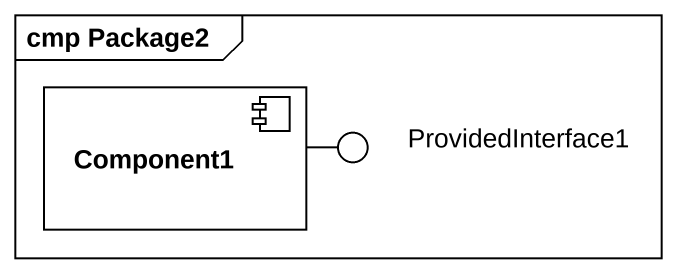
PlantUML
@startuml
mainframe cmp Package2
component Component1
() ProvidedInterface1
Component1 -right- ProvidedInterface1
@enduml
